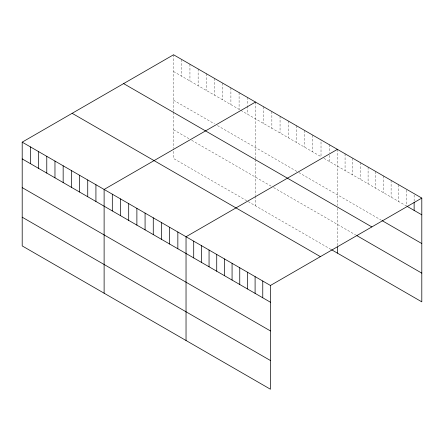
<?xml version="1.0" encoding="UTF-8"?>
<svg xmlns="http://www.w3.org/2000/svg" width="444" height="444" viewBox="0 0 444 444"><rect width="100%" height="100%" fill="white"/><g stroke="black" fill="none" stroke-linecap="round" stroke-linejoin="round"><path stroke-width="0.33" stroke-dasharray="2.22 1.67" d="M173.56 54.767L173.56 111.66M173.56 71.517L240.265 110.029M240.853 110.367L321.018 156.649L321.018 139.899M323.942 158.336L406.454 205.977L406.454 189.227M173.56 100.233L214.519 123.876M217.449 125.569L298.196 172.189M298.779 172.527L381.668 220.379M173.56 129.815L189.943 139.272M191.703 140.287L271.278 186.23M273.621 187.579L355.694 234.97M330.963 249.4L173.56 158.525L173.56 148.956M414.13 194.994L414.13 201.698M398.784 184.798L398.784 201.548M391.109 180.364L391.109 197.119M383.438 175.935L383.438 192.69M375.763 171.506L375.763 188.256M368.093 167.077L368.093 183.827M360.417 162.648L360.417 179.398M352.747 158.214L352.747 174.969M345.071 153.785L345.071 170.54M337.401 149.356L337.401 205.578M337.401 208.269L337.401 245.599M329.209 144.627L329.209 152.669M329.209 155.35L329.209 161.377M312.826 135.17L312.826 151.92M304.634 130.436L304.634 147.192M296.442 125.708L296.442 142.463M288.25 120.979L288.25 137.729M280.059 116.25L280.059 133M271.867 111.522L271.867 128.272M263.675 106.793L263.675 123.543M255.483 102.059L255.483 158.958M255.483 159.629L255.483 195.565M255.483 196.254L255.483 205.822M247.291 97.33L247.291 105.372M247.291 106.044L247.291 114.086M239.094 92.602L239.094 109.352M230.902 87.873L230.902 104.623M222.71 83.145L222.71 99.894M214.519 78.416L214.519 95.166M206.327 73.682L206.327 90.437M198.135 68.953L198.135 85.709M189.943 64.225L189.943 80.975M181.751 59.496L181.751 76.246M173.56 112.332L173.56 148.274"/><path stroke-width="0.67" d="M22.2 142.152L270.44 285.475L270.44 389.233L22.2 245.915L22.2 142.152L173.56 54.767L421.8 198.085L421.8 301.848L331.546 249.739M255.483 102.059L104.118 189.449L104.118 293.212M337.401 149.356L186.036 236.746L186.036 340.504M270.44 285.475L421.8 198.085M407.043 206.316L421.8 214.835M382.256 220.718L421.8 243.551M123.615 83.605L371.85 226.923M356.876 235.647L421.8 273.132M72.15 113.314L320.385 256.638M22.2 158.908L270.44 302.225M22.2 187.618L270.44 330.935M22.2 217.199L270.44 360.522M414.13 202.364L414.13 210.406M337.401 246.964L337.401 253.119M262.765 281.041L262.765 297.796M255.095 276.612L255.095 293.367M247.419 272.183L247.419 288.933M239.749 267.754L239.749 284.504M232.073 263.325L232.073 280.075M224.403 258.896L224.403 275.646M216.728 254.462L216.728 271.217M209.057 250.033L209.057 266.788M201.382 245.604L201.382 262.354M193.712 241.175L193.712 257.925M177.844 232.018L177.844 248.768M169.652 227.284L169.652 244.039M161.461 222.555L161.461 239.31M153.269 217.826L153.269 234.576M145.077 213.098L145.077 229.848M136.885 208.369L136.885 225.119M128.693 203.641L128.693 220.391M120.502 198.906L120.502 215.662M112.31 194.178L112.31 210.933M95.926 184.721L95.926 201.471M87.734 179.992L87.734 196.742M79.543 175.263L79.543 192.013M71.351 170.529L71.351 187.285M63.159 165.801L63.159 182.556M54.967 161.072L54.967 177.822M46.775 156.344L46.775 173.093M38.584 151.615L38.584 168.365M30.392 146.886L30.392 163.636"/></g></svg>
